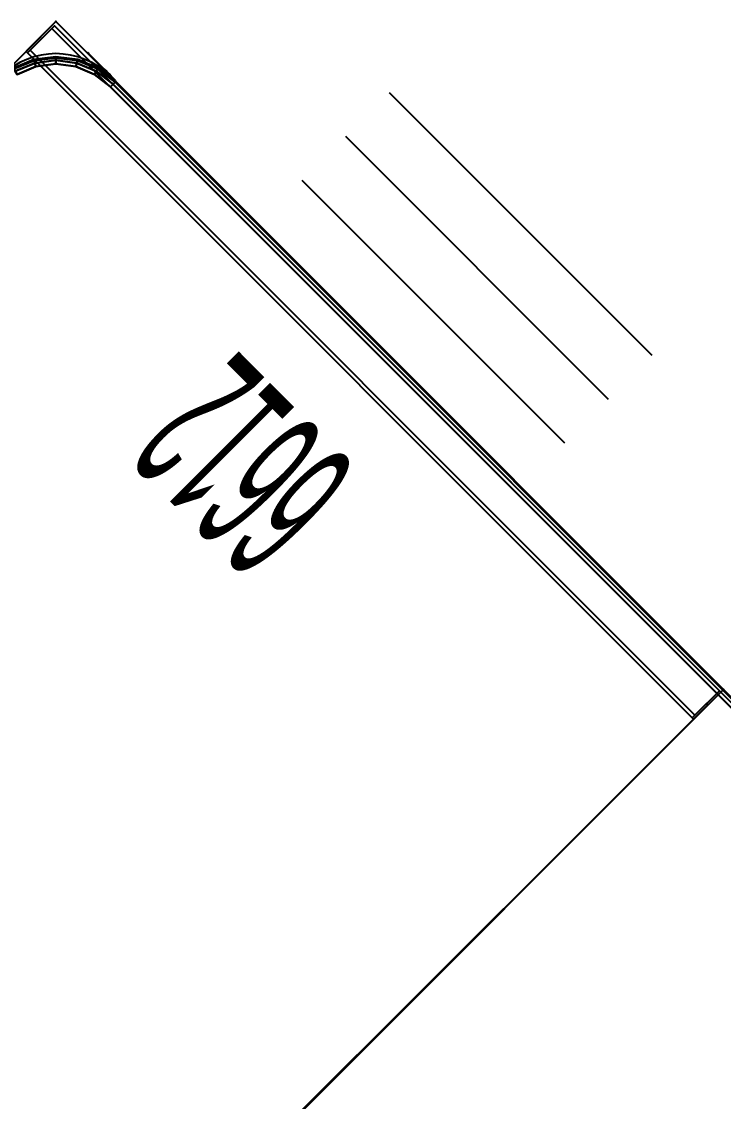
# Model space of a CAD drawing. Extents: x -170 to 1783, y -20 to 1205.
# Drawn here: x 68.71 to 80.04, y 323.28 to 340.71 of the extents above; entities that cross this region are included whole.
import ezdxf
from ezdxf.enums import TextEntityAlignment as Align

# ---------------------------------------------------------------- set-up
doc = ezdxf.new("R2010")
doc.units = 0
doc.header["$LTSCALE"] = 96
doc.header["$MEASUREMENT"] = 0
for name, color, linetype in [('A-FURN-3-PANEL-RACE', 7, 'Continuous'), ('A-FURN-3-WKSF-TOP', 7, 'Continuous'), ('A-FURN-3-WKSF-TRIM', 7, 'Continuous'), ('A-FURN-P-WKSF', 7, 'Continuous'), ('AFUPD-3-CSPT_3D', 7, 'Continuous'), ('AFUPD-3-RVBK_3D', 7, 'Continuous'), ('AFUPD-P', 7, 'Continuous'), ('MAIN_PANEL', 7, 'Continuous'), ('MAIN_STORAGE', 7, 'Continuous'), ('MAIN_WKSURF', 7, 'Continuous')]:
    doc.layers.add(name, color=color, linetype=linetype)

# ---------------------------------------------------------------- blocks, each defined once
blk = doc.blocks.new('EC-EFN-244')
at = {"layer": 'A-FURN-3-PANEL-RACE', "color": 40, "linetype": 'Continuous'}
for points, invisible_edges in [([(0.5, 0.425, 0.396), (0.08, 0.425, 0.396), (0.08, -0.013, 0.396), (23.92, -0.013, 0.396)], 8), ([(0.5, 0.425, 0.456), (23.86, 0.047, 0.456), (0.14, 0.047, 0.456), (0.14, 0.425, 0.456)], 1), ([(0.14, 0.047, 0.456), (23.86, 0.047, 0.456), (23.86, 0.047, 3.515), (0.14, 0.047, 3.515)], 4), ([(0.6, 0.047, 3.515), (23.4, 0.047, 3.515), (23.4, 0.047, 4.085), (0.6, 0.047, 4.085)], 1), ([(23.92, -0.013, 3.515), (23.92, -0.013, 0.396), (0.08, -0.013, 0.396), (0.08, -0.013, 3.515)], 8), ([(23.4, -0.013, 4.085), (23.4, -0.013, 3.515), (0.6, -0.013, 3.515), (0.6, -0.013, 4.085)], 2)]:
    blk.add_3dface(points, dxfattribs=dict(at, invisible_edges=invisible_edges))
for points in [[(23.4, 0.065, 4.219), (23.4, 0.033, 4.194), (0.6, 0.033, 4.194), (0.6, 0.065, 4.219)], [(0.6, 0.06, 4.132), (0.6, 0.051, 4.109), (23.4, 0.051, 4.109), (23.4, 0.06, 4.132)], [(0.6, 0.051, 4.109), (0.6, 0.047, 4.085), (23.4, 0.047, 4.085), (23.4, 0.051, 4.109)], [(23.4, 0.033, 4.194), (23.4, 0.008, 4.162), (0.6, 0.008, 4.162), (0.6, 0.033, 4.194)], [(23.4, 0.008, 4.162), (23.4, -0.007, 4.125), (0.6, -0.007, 4.125), (0.6, 0.008, 4.162)], [(23.4, -0.007, 4.125), (23.4, -0.013, 4.085), (0.6, -0.013, 4.085), (0.6, -0.007, 4.125)]]:
    blk.add_3dface(points, dxfattribs=at)
blk = doc.blocks.new('EC-WYC-46-2424-T')
at = {"layer": 'A-FURN-3-WKSF-TOP', "color": 60, "linetype": 'Continuous'}
for points, invisible_edges in [([(47.882, -28.115, 27.75), (24.118, -34.22, 27.75), (24.118, -70.632, 27.75), (47.882, -70.632, 27.75)], 5), ([(47.882, -28.115, 29), (47.882, -70.632, 29), (24.118, -70.632, 29), (24.118, -34.22, 29)], 10), ([(24.118, -70.632, 27.75), (24.161, -70.956, 27.75), (47.839, -70.956, 27.75), (47.882, -70.632, 27.75)], 10), ([(24.118, -70.632, 29), (47.882, -70.632, 29), (47.839, -70.956, 29), (24.161, -70.956, 29)], 5), ([(47.715, -71.257, 27.75), (47.839, -70.956, 27.75), (24.161, -70.956, 27.75), (24.285, -71.257, 27.75)], 10), ([(47.715, -71.257, 29), (24.285, -71.257, 29), (24.161, -70.956, 29), (47.839, -70.956, 29)], 5), ([(24.285, -71.257, 27.75), (24.484, -71.516, 27.75), (47.516, -71.516, 27.75), (47.715, -71.257, 27.75)], 10), ([(24.285, -71.257, 29), (47.715, -71.257, 29), (47.516, -71.516, 29), (24.484, -71.516, 29)], 5), ([(47.257, -71.715, 27.75), (47.516, -71.516, 27.75), (24.484, -71.516, 27.75), (24.743, -71.715, 27.75)], 10), ([(47.257, -71.715, 29), (24.743, -71.715, 29), (24.484, -71.516, 29), (47.516, -71.516, 29)], 5), ([(24.743, -71.715, 27.75), (25.044, -71.839, 27.75), (46.956, -71.839, 27.75), (47.257, -71.715, 27.75)], 10), ([(24.743, -71.715, 29), (47.257, -71.715, 29), (46.956, -71.839, 29), (25.044, -71.839, 29)], 5)]:
    blk.add_3dface(points, dxfattribs=dict(at, invisible_edges=invisible_edges))
at = {"layer": 'A-FURN-3-WKSF-TRIM', "color": 40, "linetype": 'Continuous', "invisible_edges": 4}
blk.add_3dface([(24, -70.632, 28.882), (24, -70.632, 27.868), (24, -34.22, 27.868), (24, -34.22, 28.882)], dxfattribs=at)
at = {"layer": 'A-FURN-3-WKSF-TRIM', "color": 40, "linetype": 'Continuous'}
for points in [[(24.016, -70.632, 28.941), (24, -70.632, 28.882), (24, -34.22, 28.882), (24.016, -34.22, 28.941)], [(24, -70.632, 27.868), (24.016, -70.632, 27.809), (24.016, -34.22, 27.809), (24, -34.22, 27.868)], [(24.059, -70.632, 28.984), (24.016, -70.632, 28.941), (24.016, -34.22, 28.941), (24.059, -34.22, 28.984)], [(24.016, -70.632, 27.809), (24.059, -70.632, 27.766), (24.059, -34.22, 27.766), (24.016, -34.22, 27.809)], [(24.118, -70.632, 29), (24.059, -70.632, 28.984), (24.059, -34.22, 28.984), (24.118, -34.22, 29)], [(24.059, -70.632, 27.766), (24.118, -70.632, 27.75), (24.118, -34.22, 27.75), (24.059, -34.22, 27.766)], [(24.062, -70.982, 28.941), (24.047, -70.986, 28.882), (24, -70.632, 28.882), (24.016, -70.632, 28.941)], [(24.047, -70.986, 28.882), (24.047, -70.986, 27.868), (24, -70.632, 27.868), (24, -70.632, 28.882)], [(24.047, -70.986, 27.868), (24.062, -70.982, 27.809), (24.016, -70.632, 27.809), (24, -70.632, 27.868)], [(24.104, -70.971, 28.984), (24.062, -70.982, 28.941), (24.016, -70.632, 28.941), (24.059, -70.632, 28.984)], [(24.062, -70.982, 27.809), (24.104, -70.971, 27.766), (24.059, -70.632, 27.766), (24.016, -70.632, 27.809)], [(24.161, -70.956, 29), (24.104, -70.971, 28.984), (24.059, -70.632, 28.984), (24.118, -70.632, 29)], [(24.104, -70.971, 27.766), (24.161, -70.956, 27.75), (24.118, -70.632, 27.75), (24.059, -70.632, 27.766)], [(24.285, -71.257, 29), (24.234, -71.287, 28.984), (24.104, -70.971, 28.984), (24.161, -70.956, 29)], [(24.234, -71.287, 27.766), (24.285, -71.257, 27.75), (24.161, -70.956, 27.75), (24.104, -70.971, 27.766)], [(24.197, -71.308, 28.941), (24.183, -71.316, 28.882), (24.047, -70.986, 28.882), (24.062, -70.982, 28.941)], [(24.183, -71.316, 27.868), (24.197, -71.308, 27.809), (24.062, -70.982, 27.809), (24.047, -70.986, 27.868)], [(24.183, -71.316, 28.882), (24.183, -71.316, 27.868), (24.047, -70.986, 27.868), (24.047, -70.986, 28.882)], [(24.234, -71.287, 28.984), (24.197, -71.308, 28.941), (24.062, -70.982, 28.941), (24.104, -70.971, 28.984)], [(24.197, -71.308, 27.809), (24.234, -71.287, 27.766), (24.104, -70.971, 27.766), (24.062, -70.982, 27.809)], [(24.442, -71.558, 28.984), (24.412, -71.588, 28.941), (24.197, -71.308, 28.941), (24.234, -71.287, 28.984)], [(24.412, -71.588, 27.809), (24.442, -71.558, 27.766), (24.234, -71.287, 27.766), (24.197, -71.308, 27.809)], [(24.484, -71.516, 29), (24.442, -71.558, 28.984), (24.234, -71.287, 28.984), (24.285, -71.257, 29)], [(24.442, -71.558, 27.766), (24.484, -71.516, 27.75), (24.285, -71.257, 27.75), (24.234, -71.287, 27.766)], [(24.412, -71.588, 28.941), (24.401, -71.599, 28.882), (24.183, -71.316, 28.882), (24.197, -71.308, 28.941)], [(24.401, -71.599, 27.868), (24.412, -71.588, 27.809), (24.197, -71.308, 27.809), (24.183, -71.316, 27.868)], [(24.401, -71.599, 28.882), (24.401, -71.599, 27.868), (24.183, -71.316, 27.868), (24.183, -71.316, 28.882)], [(24.692, -71.803, 28.941), (24.684, -71.817, 28.882), (24.401, -71.599, 28.882), (24.412, -71.588, 28.941)], [(24.684, -71.817, 27.868), (24.692, -71.803, 27.809), (24.412, -71.588, 27.809), (24.401, -71.599, 27.868)], [(24.684, -71.817, 28.882), (24.684, -71.817, 27.868), (24.401, -71.599, 27.868), (24.401, -71.599, 28.882)], [(24.713, -71.766, 28.984), (24.692, -71.803, 28.941), (24.412, -71.588, 28.941), (24.442, -71.558, 28.984)], [(24.692, -71.803, 27.809), (24.713, -71.766, 27.766), (24.442, -71.558, 27.766), (24.412, -71.588, 27.809)], [(24.743, -71.715, 29), (24.713, -71.766, 28.984), (24.442, -71.558, 28.984), (24.484, -71.516, 29)], [(24.713, -71.766, 27.766), (24.743, -71.715, 27.75), (24.484, -71.516, 27.75), (24.442, -71.558, 27.766)], [(25.018, -71.938, 28.941), (25.014, -71.953, 28.882), (24.684, -71.817, 28.882), (24.692, -71.803, 28.941)], [(25.014, -71.953, 27.868), (25.018, -71.938, 27.809), (24.692, -71.803, 27.809), (24.684, -71.817, 27.868)], [(25.014, -71.953, 28.882), (25.014, -71.953, 27.868), (24.684, -71.817, 27.868), (24.684, -71.817, 28.882)], [(25.029, -71.896, 28.984), (25.018, -71.938, 28.941), (24.692, -71.803, 28.941), (24.713, -71.766, 28.984)], [(25.018, -71.938, 27.809), (25.029, -71.896, 27.766), (24.713, -71.766, 27.766), (24.692, -71.803, 27.809)], [(25.044, -71.839, 29), (25.029, -71.896, 28.984), (24.713, -71.766, 28.984), (24.743, -71.715, 29)], [(25.029, -71.896, 27.766), (25.044, -71.839, 27.75), (24.743, -71.715, 27.75), (24.713, -71.766, 27.766)]]:
    blk.add_3dface(points, dxfattribs=at)
at = {"layer": 'A-FURN-P-WKSF', "color": 7, "linetype": 'Continuous'}
blk.add_line((24, -70.75), (24, -34.22), dxfattribs=at)
blk.add_arc((25.25, -70.75), 1.25, 180, 270, dxfattribs=at)
at = {"layer": 'MAIN_WKSURF', "color": 7, "linetype": 'Continuous'}
blk.add_point((24, -72), dxfattribs=at)
blk.add_point((24, -72), dxfattribs=at)
blk = doc.blocks.new('EC-HP-6612-FPED')
at = {"layer": 'AFUPD-3-CSPT_3D', "color": 60, "linetype": 'Continuous'}
for points, invisible_edges in [([(0, 21.875, 27.75), (0, 0.68, 27.75), (15.25, 0.68, 27.75), (15.25, 21.875, 27.75)], 2), ([(0.032, 0.68, 14.087), (0.032, 0.06, 2.73), (0.032, 0.06, 13.462), (0.032, 0.618, 14.087)], 9), ([(0.032, 0.68, 14.525), (0.032, 0.618, 14.462), (0.032, 0.122, 14.462), (0.032, 0.06, 14.525)], 5), ([(0.032, 0.618, 14.087), (0.032, 0.618, 14.462), (0.032, 0.68, 14.525), (0.032, 0.68, 14.087)], 2), ([(0.032, 0.06, 2.73), (0.032, 0.68, 14.087), (0.032, 0.68, 2.73)], 1), ([(0.032, 0.68, 19.838), (0.032, 0.06, 14.65), (0.032, 0.06, 19.213), (0.032, 0.618, 19.838)], 9), ([(0.032, 0.68, 20.275), (0.032, 0.618, 20.213), (0.032, 0.122, 20.213), (0.032, 0.06, 20.275)], 5), ([(0.032, 0.618, 19.838), (0.032, 0.618, 20.213), (0.032, 0.68, 20.275), (0.032, 0.68, 19.838)], 2), ([(0.032, 0.06, 14.65), (0.032, 0.68, 19.838), (0.032, 0.68, 14.65)], 1), ([(0.032, 0.68), (0.032, 0.68, 2.955), (15.217, 0.68, 2.955), (15.217, 0.68)], 7), ([(0.032, 0.618, 25.587), (0.032, 0.06, 24.962), (0.032, 0.06, 20.4), (0.032, 0.68, 25.587)], 12), ([(0.032, 0.06, 26.025), (0.032, 0.122, 25.962), (0.032, 0.618, 25.962), (0.032, 0.68, 26.025)], 5), ([(0.032, 0.68, 25.587), (0.032, 0.68, 26.025), (0.032, 0.618, 25.962), (0.032, 0.618, 25.587)], 2), ([(0.032, 0.68, 20.4), (0.032, 0.68, 25.587), (0.032, 0.06, 20.4)], 2), ([(15.217, 0.618, 14.087), (15.217, 0.06, 13.462), (15.217, 0.06, 2.73), (15.217, 0.68, 14.087)], 12), ([(15.217, 0.06, 14.525), (15.217, 0.122, 14.462), (15.217, 0.618, 14.462), (15.217, 0.68, 14.525)], 5), ([(15.217, 0.68, 14.087), (15.217, 0.68, 14.525), (15.217, 0.618, 14.462), (15.217, 0.618, 14.087)], 2), ([(15.217, 0.68, 2.73), (15.217, 0.68, 14.087), (15.217, 0.06, 2.73)], 2), ([(15.217, 0.618, 19.838), (15.217, 0.06, 19.213), (15.217, 0.06, 14.65), (15.217, 0.68, 19.838)], 12), ([(15.217, 0.06, 20.275), (15.217, 0.122, 20.213), (15.217, 0.618, 20.213), (15.217, 0.68, 20.275)], 5), ([(15.217, 0.68, 19.838), (15.217, 0.68, 20.275), (15.217, 0.618, 20.213), (15.217, 0.618, 19.838)], 2), ([(15.217, 0.68, 14.65), (15.217, 0.68, 19.838), (15.217, 0.06, 14.65)], 2), ([(15.217, 0.68, 25.587), (15.217, 0.06, 20.4), (15.217, 0.06, 24.962), (15.217, 0.618, 25.587)], 9), ([(15.217, 0.68, 26.025), (15.217, 0.618, 25.962), (15.217, 0.122, 25.962), (15.217, 0.06, 26.025)], 5), ([(15.217, 0.618, 25.587), (15.217, 0.618, 25.962), (15.217, 0.68, 26.025), (15.217, 0.68, 25.587)], 2), ([(15.217, 0.06, 20.4), (15.217, 0.68, 25.587), (15.217, 0.68, 20.4)], 1), ([(0.032, 0.122, 14.462), (0.032, 0.122, 14.275), (0.032, 0.06, 14.275), (0.032, 0.06, 14.525)], 8), ([(0.032, 0.122, 20.213), (0.032, 0.122, 20.025), (0.032, 0.06, 20.025), (0.032, 0.06, 20.275)], 8), ([(0.032, 0.06, 26.025), (0.032, 0.06, 25.775), (0.032, 0.122, 25.775), (0.032, 0.122, 25.962)], 8), ([(15.217, 0.06, 14.525), (15.217, 0.06, 14.275), (15.217, 0.122, 14.275), (15.217, 0.122, 14.462)], 8), ([(15.217, 0.06, 20.275), (15.217, 0.06, 20.025), (15.217, 0.122, 20.025), (15.217, 0.122, 20.213)], 8), ([(15.217, 0.122, 25.962), (15.217, 0.122, 25.775), (15.217, 0.06, 25.775), (15.217, 0.06, 26.025)], 8)]:
    blk.add_3dface(points, dxfattribs=dict(at, invisible_edges=invisible_edges))
for points in [[(0, 0.68), (0, 0.68, 27.75), (0, 21.875, 27.75), (0, 21.875)], [(15.25, 0.68), (15.25, 21.875), (15.25, 21.875, 27.75), (15.25, 0.68, 27.75)], [(15.25, 0.68, 27.75), (0, 0.68, 27.75), (0, 0, 27.75), (15.25, 0, 27.75)], [(15.25, 0.68), (15.25, 0.68, 2.73), (0, 0.68, 2.73), (0, 0.68)], [(0, 0.68, 2.73), (15.25, 0.68, 2.73), (15.25, 0.68, 27.75), (0, 0.68, 27.75)], [(0, 0, 26.15), (0, 0, 27.75), (0, 0.68, 27.75), (0, 0.68, 26.15)], [(15.217, 0.06, 14.525), (15.217, 0.68, 14.525), (0.032, 0.68, 14.525), (0.032, 0.06, 14.525)], [(0.032, 0.06, 2.73), (0.032, 0.68, 2.73), (15.217, 0.68, 2.73), (15.217, 0.06, 2.73)], [(0.032, 0.68, 14.087), (15.217, 0.68, 14.087), (15.217, 0.68, 2.73), (0.032, 0.68, 2.73)], [(15.217, 0.06, 20.275), (15.217, 0.68, 20.275), (0.032, 0.68, 20.275), (0.032, 0.06, 20.275)], [(0.032, 0.06, 14.65), (0.032, 0.68, 14.65), (15.217, 0.68, 14.65), (15.217, 0.06, 14.65)], [(0.032, 0.68, 19.838), (15.217, 0.68, 19.838), (15.217, 0.68, 14.65), (0.032, 0.68, 14.65)], [(0.032, 0.06, 26.025), (0.032, 0.68, 26.025), (15.217, 0.68, 26.025), (15.217, 0.06, 26.025)], [(0.032, 0.68, 20.4), (15.217, 0.68, 20.4), (15.217, 0.68, 25.587), (0.032, 0.68, 25.587)], [(15.217, 0.06, 20.4), (15.217, 0.68, 20.4), (0.032, 0.68, 20.4), (0.032, 0.06, 20.4)], [(0.032, 0.618, 14.087), (0.032, 0.06, 13.462), (15.217, 0.06, 13.462), (15.217, 0.618, 14.087)], [(0.032, 0.618, 14.087), (15.217, 0.618, 14.087), (15.217, 0.618, 14.462), (0.032, 0.618, 14.462)], [(15.217, 0.618, 14.462), (15.217, 0.122, 14.462), (0.032, 0.122, 14.462), (0.032, 0.618, 14.462)], [(0.032, 0.618, 19.838), (0.032, 0.06, 19.213), (15.217, 0.06, 19.213), (15.217, 0.618, 19.838)], [(15.217, 0.618, 20.213), (15.217, 0.122, 20.213), (0.032, 0.122, 20.213), (0.032, 0.618, 20.213)], [(0.032, 0.618, 19.838), (15.217, 0.618, 19.838), (15.217, 0.618, 20.213), (0.032, 0.618, 20.213)], [(0.032, 0.618, 25.962), (15.217, 0.618, 25.962), (15.217, 0.618, 25.587), (0.032, 0.618, 25.587)], [(0.032, 0.618, 25.962), (0.032, 0.122, 25.962), (15.217, 0.122, 25.962), (15.217, 0.618, 25.962)], [(15.217, 0.618, 25.587), (15.217, 0.06, 24.962), (0.032, 0.06, 24.962), (0.032, 0.618, 25.587)], [(15.25, 0.68, 26.15), (15.25, 0.68, 27.75), (15.25, 0, 27.75), (15.25, 0, 26.15)], [(0, 0, 27.75), (0, 0, 26.15), (15.25, 0, 26.15), (15.25, 0, 27.75)], [(0.032, 0.06, 14.275), (0.032, 0.122, 14.275), (15.217, 0.122, 14.275), (15.217, 0.06, 14.275)], [(0.032, 0.06, 20.025), (0.032, 0.122, 20.025), (15.217, 0.122, 20.025), (15.217, 0.06, 20.025)], [(15.217, 0.06, 25.775), (15.217, 0.122, 25.775), (0.032, 0.122, 25.775), (0.032, 0.06, 25.775)], [(15.217, 0.06, 14.275), (15.217, 0.06, 14.525), (0.032, 0.06, 14.525), (0.032, 0.06, 14.275)], [(0.032, 0.06, 13.462), (0.032, 0.06, 2.73), (15.217, 0.06, 2.73), (15.217, 0.06, 13.462)], [(15.217, 0.06, 20.025), (15.217, 0.06, 20.275), (0.032, 0.06, 20.275), (0.032, 0.06, 20.025)], [(0.032, 0.06, 19.213), (0.032, 0.06, 14.65), (15.217, 0.06, 14.65), (15.217, 0.06, 19.213)], [(0.032, 0.06, 25.775), (0.032, 0.06, 26.025), (15.217, 0.06, 26.025), (15.217, 0.06, 25.775)], [(15.217, 0.06, 24.962), (15.217, 0.06, 20.4), (0.032, 0.06, 20.4), (0.032, 0.06, 24.962)]]:
    blk.add_3dface(points, dxfattribs=at)
at = {"layer": 'AFUPD-3-RVBK_3D', "color": 60, "linetype": 'Continuous'}
for points, invisible_edges in [([(0, 0.68, 27.75), (15.25, 0.68, 27.75), (15.25, 0.68, 2.73), (0, 0.68, 2.73)], 1), ([(14.218, -0.01, 26.949), (13.911, -0.01, 27.01), (13.905, -0.01, 26.949), (13.911, -0.01, 26.888)], 9), ([(14.218, -0.01, 26.949), (13.911, -0.01, 26.888), (13.929, -0.01, 26.83), (13.958, -0.01, 26.776)], 9), ([(14.218, -0.01, 26.949), (13.958, -0.01, 27.123), (13.929, -0.01, 27.069), (13.911, -0.01, 27.01)], 9), ([(14.218, -0.01, 26.949), (13.958, -0.01, 26.776), (13.997, -0.01, 26.728), (14.044, -0.01, 26.689)], 9), ([(14.218, -0.01, 26.949), (14.044, -0.01, 27.209), (13.997, -0.01, 27.17), (13.958, -0.01, 27.123)], 9), ([(14.218, -0.01, 26.949), (14.044, -0.01, 26.689), (14.098, -0.01, 26.661), (14.157, -0.01, 26.643)], 9), ([(14.218, -0.01, 26.949), (14.157, -0.01, 27.256), (14.098, -0.01, 27.238), (14.044, -0.01, 27.209)], 9), ([(14.218, -0.01, 26.949), (14.157, -0.01, 26.643), (14.218, -0.01, 26.637), (14.278, -0.01, 26.643)], 9), ([(14.218, -0.01, 26.949), (14.278, -0.01, 27.256), (14.218, -0.01, 27.262), (14.157, -0.01, 27.256)], 9), ([(14.218, -0.01, 26.949), (14.524, -0.01, 26.888), (14.53, -0.01, 26.949), (14.524, -0.01, 27.01)], 9), ([(14.218, -0.01, 26.949), (14.477, -0.01, 26.776), (14.506, -0.01, 26.83), (14.524, -0.01, 26.888)], 9), ([(14.218, -0.01, 26.949), (14.391, -0.01, 26.689), (14.438, -0.01, 26.728), (14.477, -0.01, 26.776)], 9), ([(14.218, -0.01, 26.949), (14.278, -0.01, 26.643), (14.337, -0.01, 26.661), (14.391, -0.01, 26.689)], 9), ([(14.218, -0.01, 26.949), (14.524, -0.01, 27.01), (14.506, -0.01, 27.069), (14.477, -0.01, 27.123)], 9), ([(14.218, -0.01, 26.949), (14.477, -0.01, 27.123), (14.438, -0.01, 27.17), (14.391, -0.01, 27.209)], 9), ([(14.218, -0.01, 26.949), (14.391, -0.01, 27.209), (14.337, -0.01, 27.238), (14.278, -0.01, 27.256)], 9)]:
    blk.add_3dface(points, dxfattribs=dict(at, invisible_edges=invisible_edges))
for points in [[(0.032, 0.68, 26.15), (15.217, 0.68, 26.15), (15.217, 0.68, 20.275), (0.032, 0.68, 20.275)], [(0.032, 0.68, 14.65), (15.217, 0.68, 14.65), (15.217, 0.68, 14.525), (0.032, 0.68, 14.525)]]:
    blk.add_3dface(points, dxfattribs=at)
at = {"layer": 'AFUPD-P', "color": 60, "linetype": 'Continuous'}
for p, q in [((0, 21.875), (0, 0)), ((0.032, 21.875), (0, 0)), ((15.25, 0), (15.25, 21.875)), ((15.25, 0), (15.25, 21.875)), ((0, 0), (15.25, 0)), ((0, 0), (15.25, 0)), ((4.625, -1), (10.625, -1)), ((4.625, -1), (10.625, -1)), ((4.625, -2), (10.625, -2)), ((4.625, -2), (10.625, -2)), ((4.625, -3), (10.625, -3)), ((4.625, -3), (10.625, -3))]:
    blk.add_line(p, q, dxfattribs=at)
at = {"layer": 'MAIN_STORAGE', "color": 7, "linetype": 'Continuous'}
for p in [(0, 0), (0, 0), (15.25, 0), (15.25, 0)]:
    blk.add_point(p, dxfattribs=at)
at = {"layer": 'AFUPD-P', "color": 60, "linetype": 'Continuous', "width": 0.384889}
blk.add_text('6612', height=2.5, dxfattribs=at).set_placement((8.028, 1.676), align=Align.CENTER)

msp = doc.modelspace()

# ---------------------------------------------------------------- block references
at = {"layer": 'MAIN_PANEL', "color": 47, "linetype": 'Continuous', "rotation": 135}
msp.add_blockref('EC-EFN-244', (69.26021, 306.77199), dxfattribs=at)
at = {"layer": 'MAIN_STORAGE', "color": 47, "linetype": 'Continuous', "rotation": 135}
msp.add_blockref('EC-HP-6612-FPED', (80.04359, 329.92973), dxfattribs=at)
at = {"layer": 'MAIN_WKSURF', "color": 47, "linetype": 'Continuous', "rotation": 225}
msp.add_blockref('EC-WYC-46-2424-T', (137.14246, 306.77199), dxfattribs=at)

doc.saveas('drawing.dxf')
